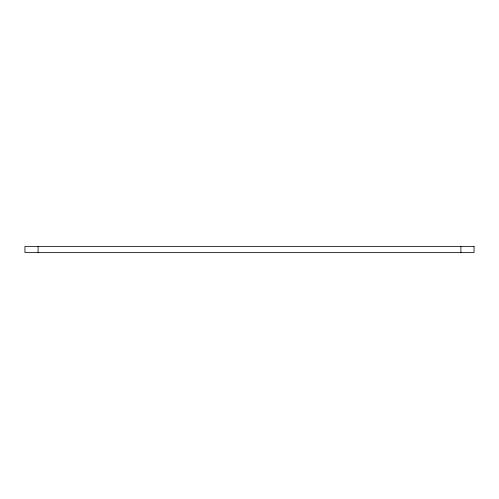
<?xml version="1.0" encoding="UTF-8"?>
<svg xmlns="http://www.w3.org/2000/svg" width="499" height="499" viewBox="0 0 499 499"><rect width="100%" height="100%" fill="white"/><g stroke="black" fill="none" stroke-linecap="round" stroke-linejoin="round"><path stroke-width="0.75" d="M460.895 246.469L460.895 252.531M38.105 246.469L38.105 252.531M474.05 246.469L24.95 246.469L24.95 252.531L474.05 252.531L474.05 246.469"/></g></svg>
